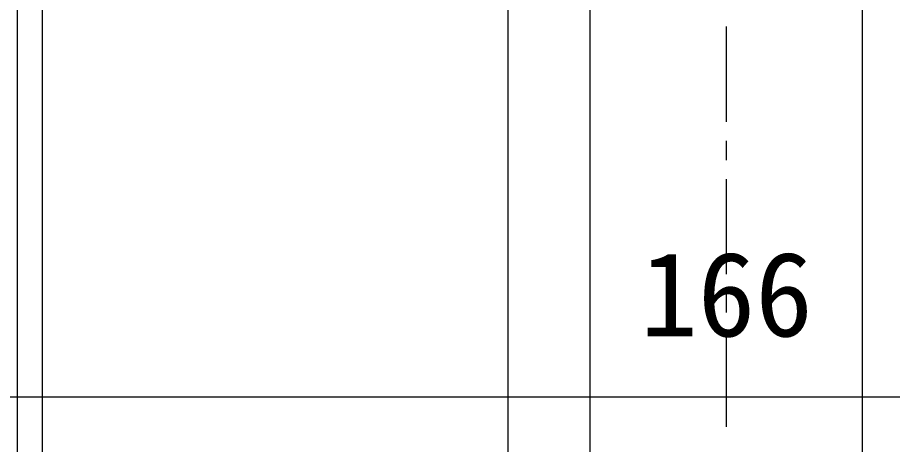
# Model space of a CAD drawing. Units: millimetres, scale not verified. Extents: x -800 to 800, y -554 to 554.
# Drawn here: x -507.3 to -401.1, y 303.9 to 355.7 of the extents above; entities that cross this region are included whole.
import ezdxf
from ezdxf.enums import TextEntityAlignment as Align

# ---------------------------------------------------------------- set-up
doc = ezdxf.new("R2010")
doc.units = ezdxf.units.MM
doc.header["$LTSCALE"] = 4
doc.linetypes.add('USER11', pattern=[4.619272, 2.886781, -0.577497, 0.577497, -0.577497])
doc.layers.add('2-0', color=7, linetype='Continuous', lineweight=25)
doc.styles.add('ＭＳ ゴシック', font='')
doc.styles.get('ＭＳ ゴシック').set_extended_font_data('MS Gothic')

msp = doc.modelspace()

# ---------------------------------------------------------------- linework, layer by layer
at = {"layer": '2-0', "linetype": 'USER11'}
msp.add_line((-421.288, 446.952), (-421.288, 304.179), dxfattribs=at)
at = {"layer": '2-0'}
for p, q in [((-507.286, 185.392), (-507.286, 444.2)), ((-504.283, 185.392), (-504.283, 444.2)), ((-447.787, 408.202), (-447.787, 185.392)), ((-404.788, 399.902), (-404.788, 185.392)), ((-517.285, 309.68), (-325.291, 309.68)), ((-507.246, 309.683), (-507.246, 309.68)), ((-504.247, 309.683), (-504.247, 309.68))]:
    msp.add_line(p, q, dxfattribs=at)
msp.add_lwpolyline([(-437.788, 185.392), (-437.788, 399.902), (-404.788, 399.902)], dxfattribs=at)
for centre, radius, start, end in [((-507.286, 309.679), 0.0401, 106.14428, 111.7751), ((-507.286, 309.677), 0.0392, 247.92731, 253.69268), ((-507.286, 309.679), 0.0396, 100.3723, 106.14174), ((-507.286, 309.677), 0.0389, 253.6961, 259.56319), ((-507.286, 309.68), 0.0394, 94.47739, 100.36786), ((-507.286, 309.677), 0.039, 259.56813, 265.5139), ((-507.286, 309.679), 0.0396, 88.49958, 94.47362), ((-507.286, 309.677), 0.0395, 265.51655, 271.50433), ((-507.286, 309.679), 0.0394, 82.56692, 88.50609), ((-507.286, 309.677), 0.0392, 271.49154, 277.46386), ((-507.286, 309.679), 0.0394, 76.72834, 82.56154), ((-507.286, 309.677), 0.0389, 277.46951, 283.37966), ((-507.286, 309.679), 0.0398, 71.02356, 76.72486), ((-507.286, 309.677), 0.039, 283.38385, 289.20212), ((-507.286, 309.679), 0.0404, 65.46198, 71.02193), ((-507.286, 309.677), 0.0394, 289.20479, 294.91481), ((-507.287, 309.678), 0.0411, 60.03774, 65.46199), ((-507.287, 309.678), 0.04, 294.91607, 300.51423), ((-507.287, 309.677), 0.0417, 54.73221, 60.0391), ((-507.287, 309.678), 0.0406, 300.51431, 306.00803), ((-507.287, 309.677), 0.0422, 49.51672, 54.7346), ((-507.287, 309.679), 0.0412, 306.0072, 311.41261), ((-507.288, 309.679), 0.0418, 311.41118, 316.75064), ((-507.287, 309.677), 0.0425, 44.35521, 49.51985), ((-507.287, 309.677), 0.0424, 39.20656, 44.35881), ((-507.288, 309.679), 0.0422, 316.74888, 322.04853), ((-507.287, 309.677), 0.0419, 34.02665, 39.21038), ((-507.288, 309.68), 0.0424, 322.04671, 327.33413), ((-507.286, 309.678), 0.0411, 28.77035, 34.03043), ((-507.288, 309.68), 0.0424, 327.3325, 332.63459), ((-507.285, 309.678), 0.04, 23.39371, 28.77379), ((-507.288, 309.68), 0.0424, 332.6334, 337.97426), ((-507.284, 309.679), 0.0386, 17.85659, 23.39643), ((-507.288, 309.68), 0.0422, 337.97374, 343.37266), ((-507.283, 309.679), 0.0372, 12.12611, 17.85814), ((-507.288, 309.68), 0.042, 343.37304, 348.84251), ((-507.282, 309.679), 0.0359, 6.18083, 12.12595), ((-507.288, 309.68), 0.042, 348.84396, 354.38784), ((-507.288, 309.68), 0.0421, 354.3905, 0.00259), ((-504.281, 309.68), 0.0432, 167.97473, 172.87074), ((-504.274, 309.679), 0.0502, 177.7525, 182.2475), ((-504.271, 309.679), 0.0531, 182.11341, 186.51684), ((-504.274, 309.679), 0.0499, 186.51432, 191.11809), ((-504.282, 309.68), 0.0417, 162.93847, 167.97679), ((-504.279, 309.68), 0.0445, 172.86821, 177.65147), ((-504.277, 309.678), 0.0467, 191.11608, 195.94714), ((-504.284, 309.68), 0.0402, 157.73424, 162.93976), ((-504.28, 309.678), 0.0437, 195.946, 201.0264), ((-504.285, 309.681), 0.0387, 152.34423, 157.73441), ((-504.282, 309.677), 0.041, 201.02659, 206.36999), ((-504.285, 309.676), 0.0386, 206.37204, 211.97967), ((-504.286, 309.682), 0.0373, 146.76113, 152.3429), ((-504.287, 309.682), 0.0362, 140.99139, 146.75797), ((-504.286, 309.675), 0.0367, 211.98402, 217.84044), ((-504.288, 309.683), 0.0355, 135.05787, 140.98619), ((-504.287, 309.674), 0.0354, 217.84737, 223.91711), ((-504.288, 309.683), 0.0352, 129.00111, 135.05067), ((-504.288, 309.673), 0.0347, 223.92651, 230.1529), ((-504.288, 309.683), 0.0355, 122.8783, 128.99228), ((-504.288, 309.673), 0.0348, 230.1642, 236.47145), ((-504.287, 309.682), 0.0365, 116.75934, 122.86853), ((-504.287, 309.674), 0.0356, 236.48364, 242.78285), ((-504.286, 309.68), 0.0382, 110.72055, 116.74955), ((-504.286, 309.676), 0.0373, 242.79465, 248.99273), ((-504.286, 309.678), 0.04, 249.00295, 255.01257), ((-504.285, 309.678), 0.0409, 104.83694, 110.71168), ((-504.285, 309.682), 0.0438, 255.02035, 260.76839), ((-504.284, 309.674), 0.0445, 99.17491, 104.82977), ((-504.284, 309.67), 0.0493, 93.78697, 99.16988), ((-504.284, 309.687), 0.0489, 260.77338, 266.20613), ((-504.284, 309.674), 0.0451, 88.51855, 94.2144), ((-504.284, 309.683), 0.045, 265.77673, 271.48488), ((-504.283, 309.692), 0.0267, 80.95099, 88.09709), ((-504.283, 309.664), 0.0266, 271.90037, 279.08636), ((-504.284, 309.69), 0.029, 74.2873, 80.94722), ((-504.284, 309.666), 0.0286, 279.09107, 285.83912), ((-504.284, 309.669), 0.031, 285.83872, 292.15308), ((-504.284, 309.687), 0.0316, 68.10152, 74.28897), ((-504.285, 309.685), 0.0345, 62.34305, 68.1066), ((-504.285, 309.671), 0.0337, 292.14934, 298.0676), ((-504.287, 309.682), 0.0373, 56.94218, 62.34992), ((-504.287, 309.674), 0.0364, 298.062, 303.6413), ((-504.288, 309.68), 0.04, 51.82109, 56.94979), ((-504.288, 309.676), 0.039, 303.6349, 308.94155), ((-504.29, 309.678), 0.0421, 46.90032, 51.82883), ((-504.289, 309.678), 0.0412, 308.93501, 314.03764), ((-504.291, 309.677), 0.0437, 42.10199, 46.90788), ((-504.291, 309.679), 0.0431, 314.03135, 318.99693), ((-504.292, 309.68), 0.0443, 318.99111, 323.88273), ((-504.291, 309.677), 0.0445, 37.35113, 42.10924), ((-504.291, 309.677), 0.0445, 32.57602, 37.35801), ((-504.292, 309.68), 0.0451, 323.87752, 328.75322), ((-504.291, 309.677), 0.0438, 27.70839, 32.58243), ((-504.292, 309.68), 0.0453, 328.74874, 333.66057), ((-504.292, 309.68), 0.045, 333.65697, 338.64997), ((-504.289, 309.678), 0.0424, 22.68419, 27.71419), ((-504.292, 309.68), 0.0444, 338.64748, 343.75825), ((-504.288, 309.678), 0.0407, 17.44519, 22.68906), ((-504.286, 309.679), 0.0387, 11.94217, 17.44862), ((-504.291, 309.68), 0.0437, 343.75711, 349.01187), ((-504.284, 309.679), 0.0367, 6.13986, 11.94348), ((-504.29, 309.68), 0.0424, 354.42703, 359.99521), ((-504.29, 309.68), 0.043, 349.01238, 354.42464)]:
    msp.add_arc(centre, radius, start, end, dxfattribs=at)

# ---------------------------------------------------------------- texts
at = {"layer": '2-0', "style": 'ＭＳ ゴシック'}
msp.add_text('166', height=10.26, dxfattribs=at).set_placement((-431.722, 313.937), align=Align.BOTTOM_LEFT)

doc.saveas('drawing.dxf')
